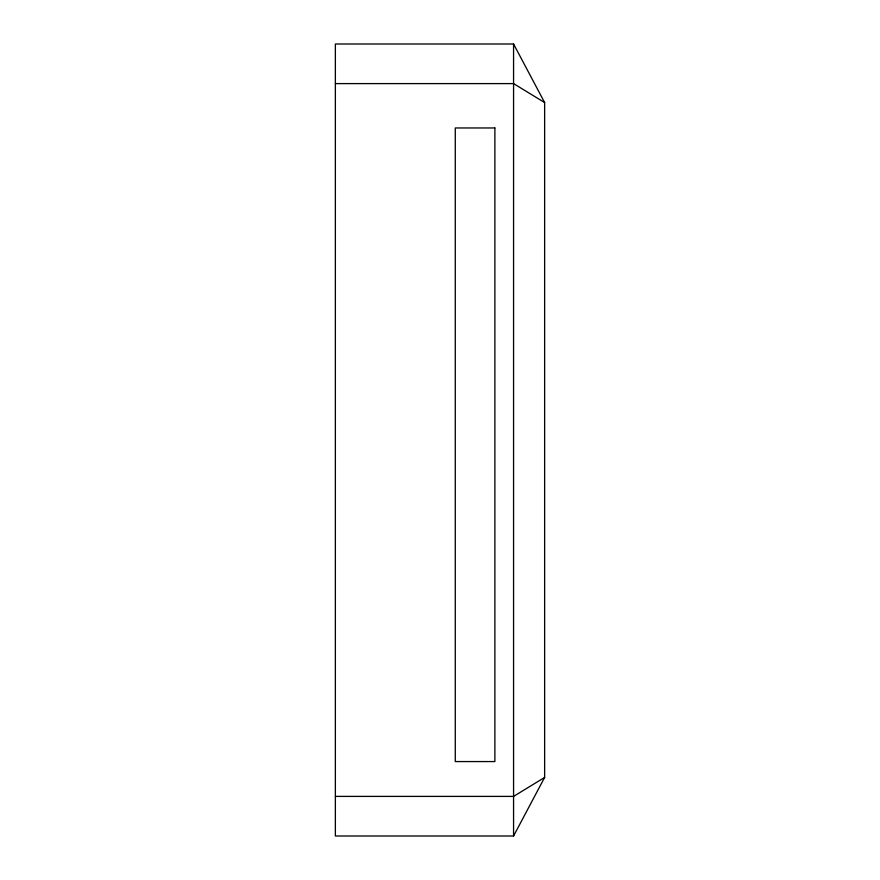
<?xml version="1.0" encoding="UTF-8"?>
<svg xmlns="http://www.w3.org/2000/svg" width="880" height="880" viewBox="0 0 880 880"><rect width="100%" height="100%" fill="white"/><g stroke="black" fill="none" stroke-linecap="round" stroke-linejoin="round"><path stroke-width="1.32" d="M513.568 836L544.632 777.436L544.632 102.564L513.568 44L335.368 44L335.368 836L513.568 836L513.568 44M544.632 777.436L513.568 796.4L335.368 796.4M335.368 83.6L513.568 83.6L544.632 102.564M494.879 127.963L455.279 127.963L455.279 761.563L494.879 761.563L494.879 127.963"/></g></svg>
